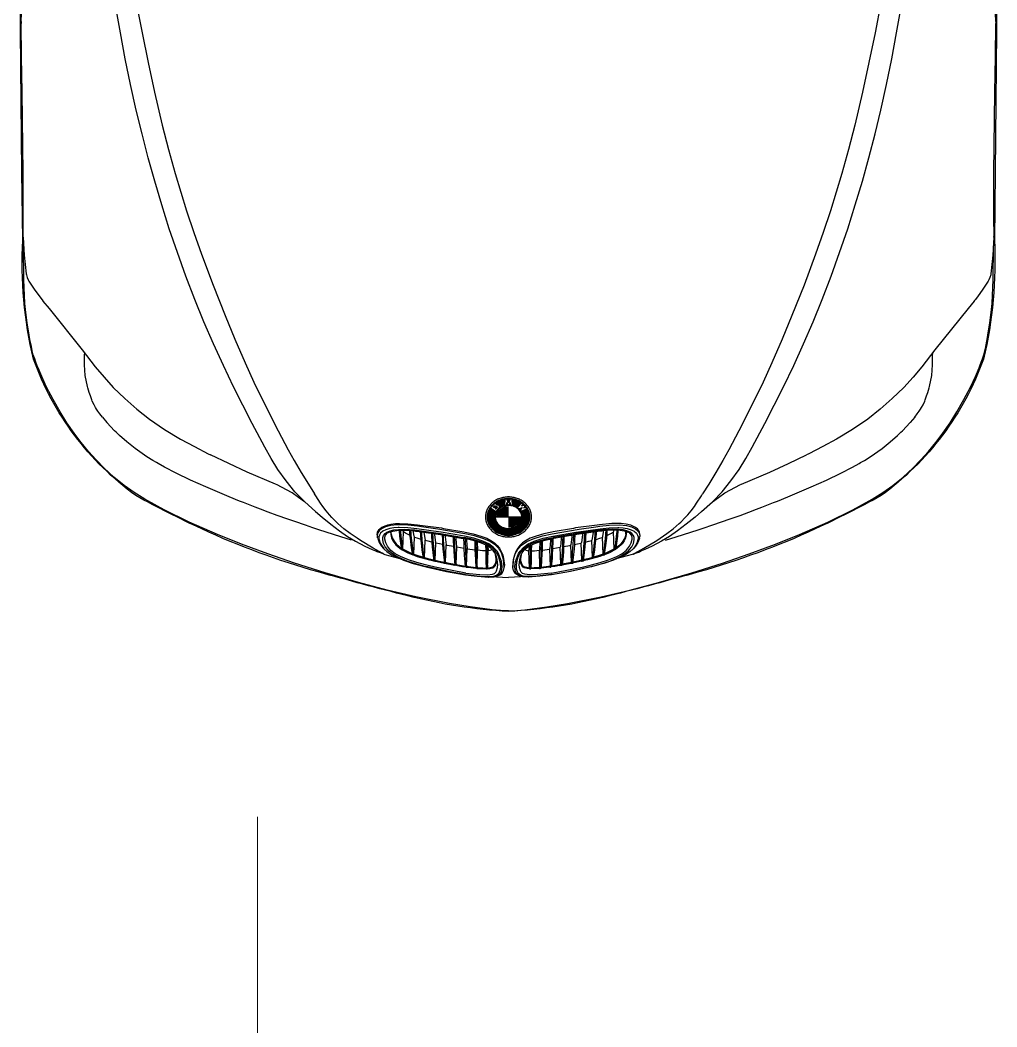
# Model space of a CAD drawing. Header units: inches. Extents: x 13 to 261, y -112 to -47.
# Drawn here: x 98.525 to 100.171, y -77.818 to -76.123 of the extents above; entities that cross this region are included whole.
import ezdxf

# ---------------------------------------------------------------- set-up
doc = ezdxf.new("R2010")
doc.units = ezdxf.units.IN
doc.header["$MEASUREMENT"] = 0
doc.layers.add('CONTORNO', color=7, linetype='Continuous')
doc.layers.add('SIMBOLOGIA', color=10, linetype='Continuous', lineweight=18)

msp = doc.modelspace()

# ---------------------------------------------------------------- linework, layer by layer
for p, q in [((98.574, -76.6083), (98.6296, -76.6779)), ((100.122, -76.6083), (100.0664, -76.6779)), ((98.6638, -76.7915), (98.6712, -76.8005)), ((100.0322, -76.7915), (100.0248, -76.8005)), ((98.9554, -76.9041), (98.9556, -76.9037)), ((99.7406, -76.9041), (99.7404, -76.9037)), ((99.0046, -76.9341), (98.9882, -76.9169)), ((99.328, -76.9335), (99.3415, -76.9335)), ((99.3301, -76.9323), (99.3416, -76.9323)), ((99.3326, -76.9312), (99.3416, -76.9312)), ((99.3357, -76.9301), (99.3417, -76.9301)), ((99.34, -76.929), (99.3559, -76.929)), ((99.3456, -76.9301), (99.3503, -76.9301)), ((99.3461, -76.9312), (99.3498, -76.9312)), ((99.3465, -76.9323), (99.3494, -76.9323)), ((99.347, -76.9335), (99.3489, -76.9335)), ((99.3542, -76.9301), (99.3603, -76.9301)), ((99.3543, -76.9312), (99.3633, -76.9312)), ((99.3543, -76.9323), (99.3658, -76.9323)), ((99.3544, -76.9335), (99.3679, -76.9335)), ((99.6914, -76.9341), (99.7078, -76.9169)), ((99.0228, -76.9499), (99.0046, -76.9341)), ((99.3136, -76.9503), (99.3281, -76.9503)), ((99.3141, -76.9492), (99.3254, -76.9492)), ((99.3145, -76.948), (99.3238, -76.948)), ((99.3151, -76.9469), (99.3222, -76.9469)), ((99.3157, -76.9458), (99.3206, -76.9458)), ((99.3163, -76.9447), (99.319, -76.9447)), ((99.317, -76.9436), (99.3183, -76.9436)), ((99.3178, -76.9424), (99.3193, -76.9424)), ((99.3187, -76.9413), (99.3204, -76.9413)), ((99.3197, -76.9402), (99.3214, -76.9402)), ((99.3207, -76.9391), (99.3224, -76.9391)), ((99.3219, -76.938), (99.3235, -76.938)), ((99.3227, -76.9424), (99.3249, -76.9424)), ((99.3232, -76.9368), (99.3414, -76.9368)), ((99.3232, -76.9436), (99.3239, -76.9436)), ((99.3237, -76.9413), (99.3259, -76.9413)), ((99.3246, -76.9357), (99.3414, -76.9357)), ((99.3259, -76.9447), (99.3281, -76.9447)), ((99.3262, -76.9346), (99.3415, -76.9346)), ((99.3264, -76.9458), (99.3271, -76.9458)), ((99.3269, -76.9436), (99.3291, -76.9436)), ((99.3273, -76.9492), (99.3288, -76.9492)), ((99.3278, -76.938), (99.3413, -76.938)), ((99.328, -76.9424), (99.3289, -76.9424)), ((99.3283, -76.948), (99.3297, -76.948)), ((99.3285, -76.9391), (99.3413, -76.9391)), ((99.3294, -76.9469), (99.3307, -76.9469)), ((99.3301, -76.9503), (99.348, -76.9503)), ((99.3304, -76.9458), (99.3318, -76.9458)), ((99.3309, -76.9492), (99.348, -76.9492)), ((99.3315, -76.9447), (99.3332, -76.9447)), ((99.3318, -76.948), (99.348, -76.948)), ((99.3321, -76.9402), (99.3438, -76.9402)), ((99.3325, -76.9436), (99.3348, -76.9436)), ((99.3328, -76.9413), (99.3394, -76.9413)), ((99.3329, -76.9424), (99.3368, -76.9424)), ((99.333, -76.9469), (99.348, -76.9469)), ((99.3343, -76.9458), (99.348, -76.9458)), ((99.336, -76.9447), (99.348, -76.9447)), ((99.338, -76.9436), (99.348, -76.9436)), ((99.3409, -76.9424), (99.348, -76.9424)), ((99.3437, -76.9391), (99.3522, -76.9391)), ((99.3449, -76.938), (99.3462, -76.938)), ((99.345, -76.9357), (99.3453, -76.9357)), ((99.345, -76.9368), (99.3458, -76.9368)), ((99.3474, -76.9346), (99.3485, -76.9346)), ((99.3479, -76.9357), (99.3481, -76.9357)), ((99.3497, -76.938), (99.351, -76.938)), ((99.3501, -76.9368), (99.3509, -76.9368)), ((99.3506, -76.9357), (99.3509, -76.9357)), ((99.3521, -76.9402), (99.3661, -76.9402)), ((99.3544, -76.9346), (99.3697, -76.9346)), ((99.3545, -76.9357), (99.3713, -76.9357)), ((99.3545, -76.9368), (99.3691, -76.9368)), ((99.3546, -76.938), (99.3681, -76.938)), ((99.3546, -76.9391), (99.3671, -76.9391)), ((99.3565, -76.9413), (99.3651, -76.9413)), ((99.3591, -76.9424), (99.3642, -76.9424)), ((99.3611, -76.9436), (99.3634, -76.9436)), ((99.3627, -76.9447), (99.3648, -76.9447)), ((99.3641, -76.9458), (99.3687, -76.9458)), ((99.3652, -76.9469), (99.3677, -76.9469)), ((99.3662, -76.948), (99.3679, -76.948)), ((99.3671, -76.9492), (99.3687, -76.9492)), ((99.3676, -76.9447), (99.3697, -76.9447)), ((99.3678, -76.9503), (99.3823, -76.9503)), ((99.3704, -76.9436), (99.3707, -76.9436)), ((99.3706, -76.9402), (99.3717, -76.9402)), ((99.3706, -76.9492), (99.3818, -76.9492)), ((99.3711, -76.9368), (99.3727, -76.9368)), ((99.3716, -76.9391), (99.3752, -76.9391)), ((99.3725, -76.938), (99.374, -76.938)), ((99.3735, -76.948), (99.3814, -76.948)), ((99.3744, -76.9436), (99.3763, -76.9436)), ((99.375, -76.9402), (99.3762, -76.9402)), ((99.3754, -76.9424), (99.3781, -76.9424)), ((99.376, -76.9413), (99.3772, -76.9413)), ((99.3763, -76.9469), (99.3808, -76.9469)), ((99.3776, -76.9436), (99.3789, -76.9436)), ((99.3783, -76.9447), (99.3796, -76.9447)), ((99.3791, -76.9458), (99.3803, -76.9458)), ((99.6732, -76.9499), (99.6914, -76.9341)), ((99.3121, -76.9581), (99.3256, -76.9581)), ((99.3121, -76.9593), (99.3256, -76.9593)), ((99.3121, -76.9604), (99.3256, -76.9604)), ((99.3122, -76.957), (99.3257, -76.957)), ((99.3122, -76.9615), (99.3257, -76.9615)), ((99.3123, -76.9559), (99.3259, -76.9559)), ((99.3123, -76.9626), (99.3259, -76.9626)), ((99.3125, -76.9548), (99.3262, -76.9548)), ((99.3125, -76.9638), (99.3262, -76.9638)), ((99.3127, -76.9537), (99.3265, -76.9537)), ((99.3127, -76.9649), (99.3265, -76.9649)), ((99.313, -76.9525), (99.3269, -76.9525)), ((99.313, -76.966), (99.327, -76.966)), ((99.3133, -76.9514), (99.3275, -76.9514)), ((99.3133, -76.9671), (99.3275, -76.9671)), ((99.3256, -76.9593), (99.3704, -76.9593)), ((99.3273, -76.9581), (99.348, -76.9581)), ((99.3275, -76.957), (99.348, -76.957)), ((99.3277, -76.9559), (99.348, -76.9559)), ((99.328, -76.9548), (99.348, -76.9548)), ((99.3283, -76.9537), (99.348, -76.9537)), ((99.3288, -76.9525), (99.348, -76.9525)), ((99.3294, -76.9514), (99.348, -76.9514)), ((99.348, -76.9593), (99.3686, -76.9593)), ((99.348, -76.9604), (99.3686, -76.9604)), ((99.348, -76.9615), (99.3685, -76.9615)), ((99.348, -76.9626), (99.3683, -76.9626)), ((99.348, -76.9638), (99.368, -76.9638)), ((99.348, -76.9649), (99.3676, -76.9649)), ((99.348, -76.966), (99.3671, -76.966)), ((99.348, -76.9671), (99.3665, -76.9671)), ((99.3684, -76.9514), (99.3826, -76.9514)), ((99.3684, -76.9671), (99.3826, -76.9671)), ((99.369, -76.9525), (99.3829, -76.9525)), ((99.369, -76.966), (99.3829, -76.966)), ((99.3694, -76.9537), (99.3832, -76.9537)), ((99.3694, -76.9649), (99.3832, -76.9649)), ((99.3697, -76.9548), (99.3834, -76.9548)), ((99.3697, -76.9638), (99.3834, -76.9638)), ((99.37, -76.9559), (99.3836, -76.9559)), ((99.37, -76.9626), (99.3836, -76.9626)), ((99.3702, -76.957), (99.3837, -76.957)), ((99.3702, -76.9615), (99.3837, -76.9615)), ((99.3703, -76.9581), (99.3838, -76.9581)), ((99.3703, -76.9593), (99.3838, -76.9593)), ((99.3703, -76.9604), (99.3838, -76.9604)), ((99.1502, -76.9875), (99.1502, -76.9837)), ((99.17, -77.0135), (99.171, -76.9843)), ((99.3137, -76.9682), (99.3281, -76.9682)), ((99.3141, -76.9694), (99.3288, -76.9694)), ((99.3145, -76.9705), (99.3297, -76.9705)), ((99.3151, -76.9716), (99.3307, -76.9716)), ((99.3157, -76.9727), (99.3318, -76.9727)), ((99.3163, -76.9739), (99.3332, -76.9739)), ((99.317, -76.975), (99.3348, -76.975)), ((99.3178, -76.9761), (99.3368, -76.9761)), ((99.3187, -76.9772), (99.3394, -76.9772)), ((99.3197, -76.9783), (99.3438, -76.9783)), ((99.3207, -76.9795), (99.3752, -76.9795)), ((99.3219, -76.9806), (99.374, -76.9806)), ((99.3232, -76.9817), (99.3727, -76.9817)), ((99.3246, -76.9828), (99.3713, -76.9828)), ((99.3262, -76.9839), (99.3697, -76.9839)), ((99.348, -76.9682), (99.3658, -76.9682)), ((99.348, -76.9694), (99.365, -76.9694)), ((99.348, -76.9705), (99.3641, -76.9705)), ((99.348, -76.9716), (99.3629, -76.9716)), ((99.348, -76.9727), (99.3616, -76.9727)), ((99.348, -76.9739), (99.36, -76.9739)), ((99.348, -76.975), (99.3579, -76.975)), ((99.348, -76.9761), (99.3551, -76.9761)), ((99.3522, -76.9783), (99.3762, -76.9783)), ((99.3565, -76.9772), (99.3772, -76.9772)), ((99.3591, -76.9761), (99.3781, -76.9761)), ((99.3611, -76.975), (99.3789, -76.975)), ((99.3627, -76.9739), (99.3796, -76.9739)), ((99.3641, -76.9727), (99.3802, -76.9727)), ((99.3652, -76.9716), (99.3808, -76.9716)), ((99.3662, -76.9705), (99.3814, -76.9705)), ((99.3671, -76.9694), (99.3818, -76.9694)), ((99.3678, -76.9682), (99.3823, -76.9682)), ((99.526, -77.0135), (99.525, -76.9843)), ((99.5462, -76.9839), (99.5462, -76.9837)), ((99.1886, -77.0221), (99.1896, -76.9933)), ((99.2066, -77.0277), (99.2076, -76.9991)), ((99.2076, -76.9991), (99.2074, -76.9983)), ((99.219, -77.0017), (99.2128, -77.0003)), ((99.328, -76.9851), (99.3679, -76.9851)), ((99.3301, -76.9862), (99.3658, -76.9862)), ((99.3326, -76.9873), (99.3633, -76.9873)), ((99.3356, -76.9884), (99.3603, -76.9884)), ((99.34, -76.9896), (99.3559, -76.9896)), ((99.477, -77.0017), (99.4832, -77.0003)), ((99.4884, -76.9991), (99.4886, -76.9983)), ((99.4894, -77.0277), (99.4884, -76.9991)), ((99.5074, -77.0221), (99.5064, -76.9933)), ((99.5458, -76.9879), (99.5464, -76.9889)), ((99.2244, -77.0321), (99.2254, -77.0033)), ((99.2254, -77.0033), (99.2252, -77.0025)), ((99.242, -77.0357), (99.243, -77.0069)), ((99.243, -77.0069), (99.2428, -77.0063)), ((99.2598, -77.0391), (99.2608, -77.0103)), ((99.2608, -77.0103), (99.2606, -77.0095)), ((99.2734, -77.0125), (99.2608, -77.0103)), ((99.2774, -77.0421), (99.2784, -77.0133)), ((99.2784, -77.0133), (99.2782, -77.0125)), ((99.2916, -77.0151), (99.2784, -77.0133)), ((99.295, -77.0445), (99.296, -77.0155)), ((99.2964, -77.0155), (99.296, -77.0155)), ((99.3126, -77.0453), (99.3136, -77.0163)), ((99.3134, -77.0085), (99.3136, -77.0155)), ((99.3136, -77.0163), (99.3136, -77.0155)), ((99.3342, -77.0165), (99.3342, -77.0163)), ((99.3618, -77.0165), (99.3618, -77.0163)), ((99.3826, -77.0085), (99.3824, -77.0155)), ((99.3824, -77.0163), (99.3824, -77.0155)), ((99.3834, -77.0453), (99.3824, -77.0163)), ((99.3996, -77.0155), (99.4, -77.0155)), ((99.401, -77.0445), (99.4, -77.0155)), ((99.4044, -77.0151), (99.4176, -77.0133)), ((99.4176, -77.0133), (99.4178, -77.0125)), ((99.4186, -77.0421), (99.4176, -77.0133)), ((99.4226, -77.0125), (99.4352, -77.0103)), ((99.4352, -77.0103), (99.4354, -77.0095)), ((99.4362, -77.0391), (99.4352, -77.0103)), ((99.453, -77.0069), (99.4532, -77.0063)), ((99.454, -77.0357), (99.453, -77.0069)), ((99.4706, -77.0033), (99.4708, -77.0025)), ((99.4716, -77.0321), (99.4706, -77.0033)), ((99.1886, -77.0237), (99.1866, -77.0231)), ((99.3266, -77.0239), (99.3264, -77.0231)), ((99.3406, -77.0439), (99.3396, -77.0311)), ((99.3398, -77.0295), (99.341, -77.0407)), ((99.3562, -77.0295), (99.355, -77.0407)), ((99.3554, -77.0439), (99.3564, -77.0311)), ((99.3694, -77.0239), (99.3696, -77.0231)), ((99.5074, -77.0237), (99.5094, -77.0231)), ((99.2578, -77.0403), (99.2576, -77.0403)), ((99.2598, -77.0407), (99.2576, -77.0403)), ((99.2598, -77.0391), (99.2752, -77.0419)), ((99.2622, -77.0411), (99.2598, -77.0407)), ((99.2622, -77.0411), (99.2702, -77.0425)), ((99.295, -77.0459), (99.293, -77.0457)), ((99.3106, -77.0467), (99.3108, -77.0467)), ((99.3126, -77.0453), (99.3126, -77.0467)), ((99.3834, -77.0453), (99.3834, -77.0467)), ((99.3854, -77.0467), (99.3852, -77.0467)), ((99.401, -77.0459), (99.403, -77.0457)), ((99.4362, -77.0391), (99.4208, -77.0419)), ((99.4338, -77.0411), (99.4258, -77.0425)), ((99.4338, -77.0411), (99.4362, -77.0407)), ((99.4362, -77.0407), (99.4384, -77.0403)), ((99.4382, -77.0403), (99.4384, -77.0403))]:
    msp.add_line(p, q)
for points in [[(98.5272, -76.1249), (98.5284, -76.0967), (98.5312, -76.0685), (98.5378, -76.0441)], [(100.1688, -76.1249), (100.1676, -76.0967), (100.1648, -76.0685), (100.1582, -76.0441)], [(98.9882, -76.9169), (98.9734, -76.8987), (98.9596, -76.8793), (98.9482, -76.8609), (98.9374, -76.8419), (98.9162, -76.8021), (98.8848, -76.7401), (98.8676, -76.7041), (98.851, -76.6675), (98.835, -76.6305), (98.8198, -76.5931), (98.8046, -76.5537), (98.7902, -76.5139), (98.7766, -76.4739), (98.7638, -76.4335), (98.752, -76.3939), (98.741, -76.3543), (98.7306, -76.3143), (98.721, -76.2741), (98.7114, -76.2309), (98.7024, -76.1877), (98.6942, -76.1443), (98.6864, -76.1009)], [(98.721, -76.0937), (98.7306, -76.1439), (98.7408, -76.1941), (98.7516, -76.2441), (98.7646, -76.2997), (98.7752, -76.3405), (98.7866, -76.3811), (98.8058, -76.4437), (98.818, -76.4803), (98.8308, -76.5167), (98.8502, -76.5687), (98.8706, -76.6199), (98.8872, -76.6599), (98.9044, -76.6995), (98.9192, -76.7323), (98.9346, -76.7645), (98.96, -76.8145), (98.9768, -76.8461), (98.9868, -76.8645)], [(99.7078, -76.9169), (99.7226, -76.8987), (99.7364, -76.8793), (99.7478, -76.8609), (99.7586, -76.8419), (99.7798, -76.8021), (99.8112, -76.7401), (99.8284, -76.7041), (99.845, -76.6675), (99.861, -76.6305), (99.8762, -76.5931), (99.8914, -76.5537), (99.9058, -76.5139), (99.9194, -76.4739), (99.9322, -76.4335), (99.944, -76.3939), (99.955, -76.3543), (99.9654, -76.3143), (99.975, -76.2741), (99.9846, -76.2309), (99.9936, -76.1877), (100.0018, -76.1443), (100.0096, -76.1009)], [(99.975, -76.0937), (99.9654, -76.1439), (99.9552, -76.1941), (99.9444, -76.2441), (99.9314, -76.2997), (99.9208, -76.3405), (99.9094, -76.3811), (99.8902, -76.4437), (99.878, -76.4803), (99.8652, -76.5167), (99.8458, -76.5687), (99.8254, -76.6199), (99.8088, -76.6599), (99.7916, -76.6995), (99.7768, -76.7323), (99.7614, -76.7645), (99.736, -76.8145), (99.7192, -76.8461), (99.7092, -76.8645)], [(98.5272, -76.1249), (98.5272, -76.1257), (98.5272, -76.1271), (98.5272, -76.1285)], [(98.5302, -76.4843), (98.5304, -76.4571), (98.5306, -76.4251), (98.5304, -76.3805), (98.53, -76.3351), (98.5292, -76.2895), (98.5286, -76.2439), (98.5278, -76.1845), (98.5272, -76.1285)], [(100.1658, -76.4843), (100.1656, -76.4571), (100.1654, -76.4251), (100.1656, -76.3805), (100.166, -76.3351), (100.1668, -76.2895), (100.1674, -76.2439), (100.1682, -76.1845), (100.1688, -76.1285)], [(100.1688, -76.1249), (100.1688, -76.1257), (100.1688, -76.1271), (100.1688, -76.1285)], [(98.5304, -76.4879), (98.5302, -76.4855), (98.5302, -76.4843)], [(98.5304, -76.4879), (98.532, -76.5185), (98.5355, -76.5498)], [(100.1656, -76.4879), (100.164, -76.5185), (100.1605, -76.5498)], [(100.1656, -76.4879), (100.1658, -76.4855), (100.1658, -76.4843)], [(98.5334, -76.5997), (98.5334, -76.5995), (98.5314, -76.5601), (98.5312, -76.5025), (98.5312, -76.5025)], [(100.1626, -76.5997), (100.1626, -76.5995), (100.1646, -76.5601), (100.1648, -76.5025), (100.1648, -76.5025)], [(98.5355, -76.5498), (98.5358, -76.5513), (98.537, -76.5559), (98.5388, -76.5601)], [(98.5388, -76.5601), (98.5402, -76.5625), (98.5488, -76.5759), (98.5582, -76.5889), (98.5622, -76.5939)], [(100.1572, -76.5601), (100.1558, -76.5625), (100.1472, -76.5759), (100.1378, -76.5889), (100.1338, -76.5939)], [(100.1605, -76.5498), (100.1602, -76.5513), (100.159, -76.5559), (100.1572, -76.5601)], [(98.5622, -76.5939), (98.5634, -76.5955), (98.5638, -76.5959), (98.574, -76.6083)], [(100.1338, -76.5939), (100.1326, -76.5955), (100.1322, -76.5959), (100.122, -76.6083)], [(98.5392, -76.6459), (98.5372, -76.6325), (98.5354, -76.6197), (98.5338, -76.6047), (98.5334, -76.5997)], [(100.1568, -76.6459), (100.1588, -76.6325), (100.1606, -76.6197), (100.1622, -76.6047), (100.1626, -76.5997)], [(98.5554, -76.7083), (98.554, -76.7047), (98.5518, -76.6987), (98.5498, -76.6933), (98.5474, -76.6861), (98.5458, -76.6795), (98.5448, -76.6755), (98.5442, -76.6725), (98.5418, -76.6607), (98.5392, -76.6459)], [(100.1406, -76.7083), (100.142, -76.7047), (100.1442, -76.6987), (100.1462, -76.6933), (100.1486, -76.6861), (100.1502, -76.6795), (100.1512, -76.6755), (100.1518, -76.6725), (100.1542, -76.6607), (100.1568, -76.6459)], [(98.6296, -76.6779), (98.6298, -76.6781), (98.6518, -76.7063), (98.6666, -76.7241), (98.6822, -76.7411), (98.7016, -76.7599), (98.7218, -76.7779), (98.743, -76.7945), (98.7686, -76.8123), (98.7956, -76.8283), (98.8188, -76.8409), (98.8422, -76.8529), (98.8458, -76.8547)], [(100.0664, -76.6779), (100.0662, -76.6781), (100.0442, -76.7063), (100.0294, -76.7241), (100.0138, -76.7411), (99.9944, -76.7599), (99.9742, -76.7779), (99.953, -76.7945), (99.9274, -76.8123), (99.9004, -76.8283), (99.8772, -76.8409), (99.8538, -76.8529), (99.8502, -76.8547)], [(98.6394, -76.7419), (98.6388, -76.7397), (98.635, -76.7209), (98.6336, -76.7033), (98.634, -76.6851)], [(98.6342, -76.6837), (98.634, -76.6843), (98.634, -76.6851)], [(100.0566, -76.7419), (100.0572, -76.7397), (100.061, -76.7209), (100.0624, -76.7033), (100.062, -76.6851)], [(100.0618, -76.6837), (100.062, -76.6843), (100.062, -76.6851)], [(99.348, -77.1173), (99.3342, -77.1169), (99.3204, -77.1157), (99.2836, -77.1109), (99.2486, -77.1051), (99.192, -77.0939), (99.1436, -77.0825), (99.0954, -77.0699), (99.0394, -77.0535), (98.9874, -77.0369), (98.9426, -77.0215), (98.8982, -77.0049), (98.8578, -76.9889), (98.81, -76.9679), (98.7682, -76.9475), (98.7356, -76.9295), (98.7176, -76.9183), (98.7004, -76.9061), (98.6832, -76.8921), (98.6668, -76.8771), (98.6532, -76.8633), (98.6404, -76.8489), (98.628, -76.8339), (98.6162, -76.8181), (98.6042, -76.8007), (98.5928, -76.7825), (98.5808, -76.7617), (98.5698, -76.7405), (98.5616, -76.7229), (98.5554, -76.7083)], [(99.348, -77.1173), (99.3618, -77.1169), (99.3756, -77.1157), (99.4124, -77.1109), (99.4474, -77.1051), (99.504, -77.0939), (99.5524, -77.0825), (99.6006, -77.0699), (99.6566, -77.0535), (99.7086, -77.0369), (99.7534, -77.0215), (99.7978, -77.0049), (99.8382, -76.9889), (99.886, -76.9679), (99.9278, -76.9475), (99.9604, -76.9295), (99.9784, -76.9183), (99.9956, -76.9061), (100.0128, -76.8921), (100.0292, -76.8771), (100.0428, -76.8633), (100.0556, -76.8489), (100.068, -76.8339), (100.0798, -76.8181), (100.0918, -76.8007), (100.1032, -76.7825), (100.1152, -76.7617), (100.1262, -76.7405), (100.1344, -76.7229), (100.1406, -76.7083)], [(98.6638, -76.7915), (98.6598, -76.7859), (98.6562, -76.7809), (98.654, -76.7779), (98.6522, -76.7749), (98.6498, -76.7707), (98.6468, -76.7643), (98.6462, -76.7621), (98.6438, -76.7555), (98.6418, -76.7497), (98.6406, -76.7457), (98.6394, -76.7419)], [(100.0322, -76.7915), (100.0362, -76.7859), (100.0398, -76.7809), (100.042, -76.7779), (100.0438, -76.7749), (100.0462, -76.7707), (100.0492, -76.7643), (100.0498, -76.7621), (100.0522, -76.7555), (100.0542, -76.7497), (100.0554, -76.7457), (100.0566, -76.7419)], [(99.0836, -76.9985), (99.0656, -76.9929), (99.0286, -76.9809), (99.0184, -76.9775), (99.0058, -76.9733), (98.9878, -76.9671), (98.9762, -76.9631), (98.958, -76.9567), (98.9432, -76.9511), (98.9302, -76.9463), (98.9214, -76.9429), (98.9014, -76.9351), (98.8948, -76.9325), (98.8774, -76.9255), (98.8616, -76.9189), (98.838, -76.9085), (98.8122, -76.8971), (98.7884, -76.8857), (98.7684, -76.8753), (98.7576, -76.8693), (98.755, -76.8677), (98.7486, -76.8641), (98.7386, -76.8581), (98.7188, -76.8441), (98.705, -76.8329), (98.6926, -76.8223), (98.687, -76.8167), (98.6844, -76.8141), (98.6712, -76.8005)], [(99.6124, -76.9985), (99.6304, -76.9929), (99.6674, -76.9809), (99.6776, -76.9775), (99.6902, -76.9733), (99.7082, -76.9671), (99.7198, -76.9631), (99.738, -76.9567), (99.7528, -76.9511), (99.7658, -76.9463), (99.7746, -76.9429), (99.7946, -76.9351), (99.8012, -76.9325), (99.8186, -76.9255), (99.8344, -76.9189), (99.858, -76.9085), (99.8838, -76.8971), (99.9076, -76.8857), (99.9276, -76.8753), (99.9384, -76.8693), (99.941, -76.8677), (99.9474, -76.8641), (99.9574, -76.8581), (99.9772, -76.8441), (99.991, -76.8329), (100.0034, -76.8223), (100.009, -76.8167), (100.0116, -76.8141), (100.0248, -76.8005)], [(99.0042, -76.9339), (98.9942, -76.9263), (98.9834, -76.9189), (98.9658, -76.9089), (98.9582, -76.9053), (98.9554, -76.9041), (98.9078, -76.8837), (98.8766, -76.8695), (98.8458, -76.8547)], [(98.9868, -76.8645), (98.9986, -76.8845), (99.0108, -76.9039), (99.0212, -76.9203)], [(99.7092, -76.8645), (99.6974, -76.8845), (99.6852, -76.9039), (99.6748, -76.9203)], [(99.6918, -76.9339), (99.7018, -76.9263), (99.7126, -76.9189), (99.7302, -76.9089), (99.7378, -76.9053), (99.7406, -76.9041), (99.7882, -76.8837), (99.8194, -76.8695), (99.8502, -76.8547)], [(99.0212, -76.9201), (99.0212, -76.9201), (99.0212, -76.9203)], [(99.1382, -77.0219), (99.1382, -77.0219), (99.1352, -77.0203), (99.1198, -77.0119), (99.0984, -76.9991), (99.0928, -76.9953), (99.0812, -76.9873), (99.0708, -76.9791), (99.0606, -76.9705), (99.058, -76.9681), (99.0504, -76.9603), (99.0462, -76.9557), (99.0406, -76.9489), (99.035, -76.9415), (99.0314, -76.9363), (99.0232, -76.9235), (99.0212, -76.9203)], [(99.0212, -76.9203), (99.0212, -76.9203), (99.0212, -76.9203), (99.0212, -76.9203), (99.0212, -76.9203)], [(99.5578, -77.0219), (99.5578, -77.0219), (99.5608, -77.0203), (99.5762, -77.0119), (99.5976, -76.9991), (99.6032, -76.9953), (99.6148, -76.9873), (99.6252, -76.9791), (99.6354, -76.9705), (99.638, -76.9681), (99.6456, -76.9603), (99.6498, -76.9557), (99.6554, -76.9489), (99.661, -76.9415), (99.6646, -76.9363), (99.6728, -76.9235), (99.6748, -76.9203)], [(99.6748, -76.9201), (99.6748, -76.9201), (99.6748, -76.9203)], [(99.6748, -76.9203), (99.6748, -76.9203), (99.6748, -76.9203), (99.6748, -76.9203), (99.6748, -76.9203)], [(99.0228, -76.9499), (99.0338, -76.9595), (99.0486, -76.9717), (99.0632, -76.9827), (99.0768, -76.9921), (99.0902, -77.0003), (99.1062, -77.0083)], [(99.3234, -76.9381), (99.3179, -76.944), (99.3266, -76.95), (99.3323, -76.9438)], [(99.3257, -76.9416), (99.3236, -76.9438), (99.3223, -76.9429), (99.3243, -76.9407), (99.3243, -76.9407)], [(99.3278, -76.9426), (99.3255, -76.9451), (99.3268, -76.9461), (99.3291, -76.9436)], [(99.6732, -76.9499), (99.6622, -76.9595), (99.6474, -76.9717), (99.6328, -76.9827), (99.6192, -76.9921), (99.6058, -77.0003), (99.5898, -77.0083)], [(99.1266, -76.9893), (99.1275, -76.9851), (99.1283, -76.983), (99.1303, -76.9802), (99.1316, -76.9788), (99.1347, -76.9767), (99.1419, -76.9735), (99.1446, -76.9727), (99.1499, -76.9714), (99.1574, -76.9704), (99.1641, -76.9702), (99.1785, -76.9708), (99.1948, -76.9723)], [(99.2012, -76.9757), (99.1944, -76.9749), (99.1782, -76.9731), (99.1612, -76.9725), (99.1494, -76.9735), (99.141, -76.9759), (99.1342, -76.9793), (99.13, -76.9829), (99.128, -76.9863), (99.127, -76.9897), (99.1272, -76.9931)], [(99.2736, -76.9917), (99.2346, -76.9851), (99.2338, -76.9849), (99.1938, -76.9793), (99.1786, -76.9777), (99.1636, -76.9771), (99.1622, -76.9771), (99.1548, -76.9777), (99.148, -76.9789), (99.1416, -76.9809), (99.1364, -76.9835), (99.1326, -76.9865), (99.1306, -76.9897), (99.1298, -76.9929), (99.1298, -76.9961), (99.1318, -77.0035), (99.136, -77.0103)], [(99.2756, -77.0561), (99.2496, -77.0515), (99.2236, -77.0463), (99.212, -77.0435), (99.2076, -77.0425), (99.192, -77.0385), (99.1774, -77.0337), (99.1632, -77.0277), (99.1542, -77.0227), (99.1466, -77.0169), (99.144, -77.0143), (99.1404, -77.0097), (99.1376, -77.0039), (99.1362, -76.9977), (99.1362, -76.9941), (99.1372, -76.9905), (99.1402, -76.9869), (99.1432, -76.9849), (99.1486, -76.9827), (99.155, -76.9811), (99.1626, -76.9803), (99.1726, -76.9799), (99.1894, -76.9811), (99.1912, -76.9813), (99.1938, -76.9815), (99.2016, -76.9825), (99.2334, -76.9871), (99.2722, -76.9937), (99.273, -76.9939)], [(99.144, -76.9862), (99.1456, -76.9853), (99.15, -76.9837), (99.1564, -76.9825), (99.1638, -76.9817), (99.1734, -76.9817), (99.1896, -76.9829), (99.1914, -76.9831), (99.1938, -76.9835), (99.2016, -76.9845), (99.2332, -76.9889), (99.2718, -76.9955), (99.2726, -76.9957)], [(99.1494, -76.9839), (99.1496, -76.9891), (99.1508, -76.9947), (99.1532, -76.9997), (99.1568, -77.0047), (99.1582, -77.0061), (99.1648, -77.0119), (99.1678, -77.0139)], [(99.1636, -76.9817), (99.1638, -76.9835), (99.1644, -76.9911), (99.1646, -76.9919), (99.1666, -77.0071), (99.1678, -77.0139)], [(99.1656, -76.9817), (99.1658, -76.9839), (99.1664, -76.9917), (99.1666, -76.9923), (99.1686, -77.0075), (99.17, -77.0153)], [(99.171, -76.9843), (99.1706, -76.9831), (99.1704, -76.9817)], [(99.1822, -76.9903), (99.1746, -76.9865), (99.171, -76.9843)], [(99.1866, -77.0231), (99.185, -77.0147), (99.1846, -77.0111), (99.1826, -76.9949), (99.182, -76.9889), (99.182, -76.9871), (99.1816, -76.9823)], [(99.1886, -77.0237), (99.187, -77.0151), (99.1866, -77.0117), (99.1846, -76.9953), (99.184, -76.9893), (99.184, -76.9873), (99.1836, -76.9823)], [(99.1892, -76.9919), (99.1882, -76.9855), (99.1878, -76.9827)], [(99.1948, -76.9723), (99.1988, -76.9729), (99.235, -76.9779), (99.2386, -76.9785), (99.2728, -76.9843), (99.275, -76.9847)], [(99.2046, -77.0287), (99.2024, -77.0151), (99.2024, -77.0139), (99.2008, -76.9985), (99.2002, -76.9903), (99.2, -76.9889), (99.1998, -76.9843)], [(99.2744, -76.9875), (99.229, -76.9797), (99.2012, -76.9757)], [(99.4204, -77.0561), (99.4464, -77.0515), (99.4724, -77.0463), (99.484, -77.0435), (99.4884, -77.0425), (99.504, -77.0385), (99.5186, -77.0337), (99.5328, -77.0277), (99.5418, -77.0227), (99.5494, -77.0169), (99.552, -77.0143), (99.5556, -77.0097), (99.5584, -77.0039), (99.5598, -76.9977), (99.5598, -76.9941), (99.5588, -76.9905), (99.5558, -76.9869), (99.5528, -76.9849), (99.5474, -76.9827), (99.541, -76.9811), (99.5334, -76.9803), (99.5234, -76.9799), (99.5066, -76.9811), (99.5048, -76.9813), (99.5022, -76.9815), (99.4944, -76.9825), (99.4626, -76.9871), (99.4238, -76.9937), (99.423, -76.9939)], [(99.5012, -76.9723), (99.4972, -76.9729), (99.461, -76.9779), (99.4574, -76.9785), (99.4232, -76.9843), (99.421, -76.9847)], [(99.4216, -76.9875), (99.467, -76.9797), (99.4948, -76.9757)], [(99.4224, -76.9917), (99.4614, -76.9851), (99.4622, -76.9849), (99.5022, -76.9793), (99.5174, -76.9777), (99.5324, -76.9771), (99.5338, -76.9771), (99.5412, -76.9777), (99.548, -76.9789), (99.5544, -76.9809), (99.5596, -76.9835), (99.5634, -76.9865), (99.5654, -76.9897), (99.5662, -76.9929), (99.5662, -76.9961), (99.5642, -77.0035), (99.56, -77.0103)], [(99.5518, -76.9863), (99.5518, -76.9861), (99.5504, -76.9853), (99.546, -76.9837), (99.5396, -76.9825), (99.5322, -76.9817), (99.5226, -76.9817), (99.5064, -76.9829), (99.5046, -76.9831), (99.5022, -76.9835), (99.4944, -76.9845), (99.4628, -76.9889), (99.4242, -76.9955), (99.4234, -76.9957)], [(99.4914, -77.0287), (99.4936, -77.0151), (99.4936, -77.0139), (99.4952, -76.9985), (99.4958, -76.9903), (99.496, -76.9889), (99.4962, -76.9843)], [(99.4948, -76.9757), (99.5016, -76.9749), (99.5178, -76.9731), (99.5348, -76.9725), (99.5466, -76.9735), (99.555, -76.9759), (99.5618, -76.9793), (99.566, -76.9829), (99.568, -76.9863), (99.569, -76.9897), (99.5688, -76.9931)], [(99.5694, -76.9893), (99.5688, -76.9843), (99.5654, -76.9795), (99.562, -76.9769), (99.554, -76.9733), (99.5462, -76.9713), (99.5376, -76.9703), (99.5346, -76.9701), (99.5218, -76.9703), (99.5012, -76.9723)], [(99.5068, -76.9919), (99.5078, -76.9855), (99.5082, -76.9827)], [(99.5074, -77.0237), (99.509, -77.0151), (99.5094, -77.0117), (99.5114, -76.9953), (99.512, -76.9893), (99.512, -76.9873), (99.5124, -76.9823)], [(99.5094, -77.0231), (99.511, -77.0147), (99.5114, -77.0111), (99.5134, -76.9949), (99.514, -76.9889), (99.514, -76.9871), (99.5144, -76.9823)], [(99.5138, -76.9903), (99.5214, -76.9865), (99.525, -76.9843)], [(99.525, -76.9843), (99.5254, -76.9831), (99.5256, -76.9817)], [(99.5304, -76.9817), (99.5302, -76.9839), (99.5296, -76.9917), (99.5294, -76.9923), (99.5274, -77.0075), (99.526, -77.0153)], [(99.5324, -76.9817), (99.5322, -76.9835), (99.5316, -76.9911), (99.5314, -76.9919), (99.5294, -77.0071), (99.5282, -77.0139)], [(99.5466, -76.9839), (99.5464, -76.9891), (99.5452, -76.9947), (99.5428, -76.9997), (99.5392, -77.0047), (99.5378, -77.0061), (99.5312, -77.0119), (99.5282, -77.0139)], [(99.5458, -76.9875), (99.5458, -76.9837), (99.546, -76.9865), (99.5458, -76.9875)], [(99.1266, -76.9893), (99.1268, -76.9915), (99.1272, -76.9931)], [(99.1276, -76.9957), (99.1274, -76.9943), (99.1272, -76.9931)], [(99.1276, -76.9957), (99.1302, -77.0025), (99.134, -77.0085), (99.1368, -77.0119), (99.143, -77.0175), (99.151, -77.0229)], [(99.276, -77.0537), (99.25, -77.0491), (99.2242, -77.0439), (99.2126, -77.0411), (99.2084, -77.0401), (99.1934, -77.0361), (99.1794, -77.0317), (99.1658, -77.0261), (99.1572, -77.0213), (99.15, -77.0157), (99.1476, -77.0131), (99.144, -77.0085), (99.1412, -77.0029), (99.1396, -76.9969), (99.1396, -76.9933), (99.1408, -76.9899), (99.144, -76.9862)], [(99.1502, -76.9875), (99.1518, -76.9943), (99.1552, -77.0003), (99.1588, -77.0047), (99.1638, -77.0091), (99.1674, -77.0119)], [(99.1896, -76.9933), (99.1894, -76.9927), (99.1892, -76.9919)], [(99.2006, -76.9971), (99.194, -76.9949), (99.1902, -76.9937), (99.1896, -76.9933)], [(99.2066, -77.0293), (99.2044, -77.0155), (99.2036, -77.0069), (99.2028, -76.9989), (99.2024, -76.9955), (99.2022, -76.9907), (99.2018, -76.9863), (99.2018, -76.9845)], [(99.2054, -76.9849), (99.2056, -76.9857), (99.2074, -76.9983)], [(99.2128, -77.0003), (99.212, -77.0001), (99.2076, -76.9991)], [(99.218, -76.9867), (99.2184, -76.9937), (99.2186, -76.9985), (99.219, -77.0019), (99.2196, -77.0101), (99.2204, -77.0189), (99.2224, -77.0331)], [(99.22, -76.9869), (99.2204, -76.9939), (99.2206, -76.9989), (99.221, -77.0021), (99.2216, -77.0105), (99.2224, -77.0193), (99.2244, -77.0335)], [(99.2232, -76.9875), (99.2234, -76.9895), (99.2252, -77.0025)], [(99.2362, -76.9895), (99.2364, -76.9913), (99.2366, -76.9967), (99.237, -77.0051), (99.2376, -77.0135), (99.2384, -77.0223), (99.24, -77.0369)], [(99.242, -77.0373), (99.2404, -77.0227), (99.24, -77.0199), (99.239, -77.0053), (99.239, -77.0051), (99.2386, -76.9971), (99.2382, -76.9897)], [(99.2412, -76.9903), (99.2414, -76.9929), (99.2428, -77.0063)], [(99.2546, -76.9925), (99.2548, -76.9995), (99.2552, -77.0081), (99.2556, -77.0167), (99.2562, -77.0255), (99.2576, -77.0403)], [(99.2566, -76.9927), (99.2568, -76.9999), (99.2572, -77.0083), (99.2576, -77.0169), (99.2582, -77.0259), (99.2598, -77.0407)], [(99.2592, -76.9933), (99.2594, -76.9961), (99.2606, -77.0095)], [(99.3266, -77.0231), (99.3262, -77.0221), (99.325, -77.0197), (99.3224, -77.0159), (99.3182, -77.0119), (99.3124, -77.0079), (99.3054, -77.0045), (99.2948, -77.0009), (99.2838, -76.9981), (99.2726, -76.9957)], [(99.2754, -77.0433), (99.2742, -77.0285), (99.274, -77.0255), (99.2734, -77.0109), (99.273, -77.0023), (99.2728, -76.9973), (99.2728, -76.9959)], [(99.2756, -77.0561), (99.2998, -77.0591), (99.3142, -77.0597), (99.3234, -77.0589), (99.328, -77.0573), (99.3308, -77.0553), (99.3324, -77.0533), (99.3344, -77.0475), (99.3344, -77.0471), (99.3348, -77.0429), (99.3338, -77.0345), (99.3336, -77.0339), (99.3316, -77.0271), (99.3294, -77.0219), (99.3256, -77.0161), (99.3208, -77.0113), (99.3146, -77.0069), (99.307, -77.0031), (99.296, -76.9993), (99.2846, -76.9963), (99.273, -76.9939)], [(99.2952, -77.0591), (99.2952, -77.0591), (99.3018, -77.0597), (99.3136, -77.0605), (99.3234, -77.0599), (99.33, -77.0581), (99.3338, -77.0553), (99.336, -77.0517), (99.337, -77.0475), (99.3372, -77.0431), (99.3368, -77.0383), (99.336, -77.0343), (99.333, -77.0251), (99.3312, -77.0209), (99.3286, -77.0167), (99.3228, -77.0105), (99.3148, -77.0047), (99.305, -77.0001), (99.2896, -76.9953), (99.2736, -76.9917)], [(99.3396, -77.0311), (99.3368, -77.0215), (99.3342, -77.0165), (99.332, -77.0131), (99.326, -77.0067), (99.3172, -77.0007), (99.3066, -76.9959), (99.2908, -76.9911), (99.2744, -76.9875)], [(99.2748, -76.9963), (99.275, -77.0025), (99.2754, -77.0111), (99.2758, -77.0197), (99.2762, -77.0287), (99.2774, -77.0437)], [(99.275, -76.9847), (99.2884, -76.9877), (99.3016, -76.9915), (99.3114, -76.9953), (99.3184, -76.9989), (99.3242, -77.0031), (99.329, -77.0073), (99.3326, -77.0119), (99.3358, -77.0175), (99.3382, -77.0239), (99.3398, -77.0295)], [(99.2772, -76.9967), (99.2772, -76.9989), (99.2782, -77.0125)], [(99.2912, -76.9999), (99.2912, -77.0047), (99.2914, -77.0133), (99.2918, -77.0229), (99.2922, -77.0309), (99.293, -77.0457)], [(99.2932, -77.0005), (99.2932, -77.0049), (99.2934, -77.0135), (99.2938, -77.0231), (99.2942, -77.0311), (99.295, -77.0459)], [(99.2952, -77.0011), (99.2952, -77.0013), (99.296, -77.0149)], [(99.421, -76.9847), (99.4076, -76.9877), (99.3944, -76.9915), (99.3846, -76.9953), (99.3776, -76.9989), (99.3718, -77.0031), (99.367, -77.0073), (99.3634, -77.0119), (99.3602, -77.0175), (99.3578, -77.0239), (99.3562, -77.0295)], [(99.3564, -77.0311), (99.3592, -77.0215), (99.3618, -77.0165), (99.364, -77.0131), (99.37, -77.0067), (99.3788, -77.0007), (99.3894, -76.9959), (99.4052, -76.9911), (99.4216, -76.9875)], [(99.4008, -77.0591), (99.4008, -77.0591), (99.3942, -77.0597), (99.3824, -77.0605), (99.3726, -77.0599), (99.366, -77.0581), (99.3622, -77.0553), (99.36, -77.0517), (99.359, -77.0475), (99.3588, -77.0431), (99.3592, -77.0383), (99.36, -77.0343), (99.363, -77.0251), (99.3648, -77.0209), (99.3674, -77.0167), (99.3732, -77.0105), (99.3812, -77.0047), (99.391, -77.0001), (99.4064, -76.9953), (99.4224, -76.9917)], [(99.4204, -77.0561), (99.3962, -77.0591), (99.3818, -77.0597), (99.3726, -77.0589), (99.368, -77.0573), (99.3652, -77.0553), (99.3636, -77.0533), (99.3616, -77.0475), (99.3616, -77.0471), (99.3612, -77.0429), (99.3622, -77.0345), (99.3624, -77.0339), (99.3644, -77.0271), (99.3666, -77.0219), (99.3704, -77.0161), (99.3752, -77.0113), (99.3814, -77.0069), (99.389, -77.0031), (99.4, -76.9993), (99.4114, -76.9963), (99.423, -76.9939)], [(99.3694, -77.0231), (99.3698, -77.0221), (99.371, -77.0197), (99.3736, -77.0159), (99.3778, -77.0119), (99.3836, -77.0079), (99.3906, -77.0045), (99.4012, -77.0009), (99.4122, -76.9981), (99.4234, -76.9957)], [(99.4008, -77.0011), (99.4008, -77.0013), (99.4, -77.0149)], [(99.4028, -77.0005), (99.4028, -77.0049), (99.4026, -77.0135), (99.4022, -77.0231), (99.4018, -77.0311), (99.401, -77.0459)], [(99.4048, -76.9999), (99.4048, -77.0047), (99.4046, -77.0133), (99.4042, -77.0229), (99.4038, -77.0309), (99.403, -77.0457)], [(99.4188, -76.9967), (99.4188, -76.9989), (99.4178, -77.0125)], [(99.4212, -76.9963), (99.421, -77.0025), (99.4206, -77.0111), (99.4202, -77.0197), (99.4198, -77.0287), (99.4186, -77.0437)], [(99.42, -77.0537), (99.446, -77.0491), (99.4718, -77.0439), (99.4834, -77.0411), (99.4876, -77.0401), (99.5026, -77.0361), (99.5166, -77.0317), (99.5302, -77.0261), (99.5388, -77.0213), (99.546, -77.0157), (99.5484, -77.0131), (99.552, -77.0085), (99.5548, -77.0029), (99.5564, -76.9969), (99.5564, -76.9933), (99.5552, -76.9899), (99.5524, -76.9867), (99.5518, -76.9861)], [(99.4206, -77.0433), (99.4218, -77.0285), (99.422, -77.0255), (99.4226, -77.0109), (99.423, -77.0023), (99.4232, -76.9973), (99.4232, -76.9959)], [(99.4368, -76.9933), (99.4366, -76.9961), (99.4354, -77.0095)], [(99.4394, -76.9927), (99.4392, -76.9999), (99.4388, -77.0083), (99.4384, -77.0169), (99.4378, -77.0259), (99.4362, -77.0407)], [(99.4414, -76.9925), (99.4412, -76.9995), (99.4408, -77.0081), (99.4404, -77.0167), (99.4398, -77.0255), (99.4384, -77.0403)], [(99.4548, -76.9903), (99.4546, -76.9929), (99.4532, -77.0063)], [(99.454, -77.0373), (99.4556, -77.0227), (99.456, -77.0199), (99.457, -77.0053), (99.457, -77.0051), (99.4574, -76.9971), (99.4578, -76.9897)], [(99.4598, -76.9895), (99.4596, -76.9913), (99.4594, -76.9967), (99.459, -77.0051), (99.4584, -77.0135), (99.4576, -77.0223), (99.456, -77.0369)], [(99.4728, -76.9875), (99.4726, -76.9895), (99.4708, -77.0025)], [(99.476, -76.9869), (99.4756, -76.9939), (99.4754, -76.9989), (99.475, -77.0021), (99.4744, -77.0105), (99.4736, -77.0193), (99.4716, -77.0335)], [(99.478, -76.9867), (99.4776, -76.9937), (99.4774, -76.9985), (99.477, -77.0019), (99.4764, -77.0101), (99.4756, -77.0189), (99.4736, -77.0331)], [(99.4832, -77.0003), (99.484, -77.0001), (99.4884, -76.9991)], [(99.4906, -76.9849), (99.4904, -76.9857), (99.4886, -76.9983)], [(99.4894, -77.0293), (99.4916, -77.0155), (99.4924, -77.0069), (99.4932, -76.9989), (99.4936, -76.9955), (99.4938, -76.9907), (99.4942, -76.9863), (99.4942, -76.9845)], [(99.4954, -76.9971), (99.502, -76.9949), (99.5058, -76.9937), (99.5064, -76.9933)], [(99.5064, -76.9933), (99.5066, -76.9927), (99.5068, -76.9919)], [(99.5458, -76.9879), (99.5458, -76.9875), (99.5442, -76.9943), (99.5408, -77.0003), (99.5372, -77.0047), (99.5322, -77.0091), (99.5286, -77.0119)], [(99.5684, -76.9957), (99.5658, -77.0025), (99.562, -77.0085), (99.5592, -77.0119), (99.553, -77.0175), (99.545, -77.0229)], [(99.5684, -76.9957), (99.5686, -76.9943), (99.5688, -76.9931)], [(99.5694, -76.9893), (99.5692, -76.9915), (99.5688, -76.9931)], [(99.1062, -77.0083), (99.1062, -77.0085), (99.1184, -77.0139), (99.1256, -77.0171)], [(99.1382, -77.0219), (99.1322, -77.0199), (99.127, -77.0179), (99.1256, -77.0171)], [(99.136, -77.0103), (99.1382, -77.0129), (99.1438, -77.0179), (99.1514, -77.0231), (99.171, -77.0321)], [(99.1678, -77.0139), (99.171, -77.0157), (99.177, -77.0189), (99.177, -77.0189), (99.1866, -77.0231)], [(99.17, -77.0135), (99.17, -77.0143), (99.17, -77.0151), (99.17, -77.0153)], [(99.17, -77.0135), (99.1702, -77.0137), (99.1704, -77.0137), (99.1862, -77.0213)], [(99.237, -77.0057), (99.2318, -77.0047), (99.2254, -77.0033)], [(99.2552, -77.0093), (99.2446, -77.0073), (99.243, -77.0069)], [(99.296, -77.0149), (99.296, -77.0151), (99.296, -77.0155)], [(99.3096, -77.0163), (99.3044, -77.0161), (99.2964, -77.0155), (99.2962, -77.0155)], [(99.3094, -77.0063), (99.3094, -77.0069), (99.3094, -77.0075), (99.3096, -77.0155), (99.31, -77.0267), (99.31, -77.0327), (99.3106, -77.0467)], [(99.3114, -77.0073), (99.3116, -77.0157), (99.3118, -77.0237), (99.312, -77.0329), (99.3126, -77.0467)], [(99.3208, -77.0143), (99.3184, -77.0153), (99.3164, -77.0159), (99.3136, -77.0163)], [(99.3752, -77.0143), (99.3776, -77.0153), (99.3796, -77.0159), (99.3824, -77.0163)], [(99.3846, -77.0073), (99.3844, -77.0157), (99.3842, -77.0237), (99.384, -77.0329), (99.3834, -77.0467)], [(99.3866, -77.0063), (99.3866, -77.0069), (99.3866, -77.0075), (99.3864, -77.0155), (99.386, -77.0267), (99.386, -77.0327), (99.3854, -77.0467)], [(99.3864, -77.0163), (99.3916, -77.0161), (99.3996, -77.0155), (99.3998, -77.0155)], [(99.4, -77.0149), (99.4, -77.0151), (99.4, -77.0155)], [(99.4408, -77.0093), (99.4514, -77.0073), (99.453, -77.0069)], [(99.459, -77.0057), (99.4642, -77.0047), (99.4706, -77.0033)], [(99.5282, -77.0139), (99.525, -77.0157), (99.519, -77.0189), (99.519, -77.0189), (99.5094, -77.0231)], [(99.526, -77.0135), (99.5258, -77.0137), (99.5256, -77.0137), (99.5098, -77.0213)], [(99.56, -77.0103), (99.5578, -77.0129), (99.5522, -77.0179), (99.5446, -77.0231), (99.525, -77.0321)], [(99.526, -77.0135), (99.526, -77.0143), (99.526, -77.0151), (99.526, -77.0153)], [(99.5578, -77.0219), (99.5638, -77.0199), (99.569, -77.0179), (99.5704, -77.0171)], [(99.5898, -77.0083), (99.5898, -77.0085), (99.5776, -77.0139), (99.5704, -77.0171)], [(99.1382, -77.0219), (99.1398, -77.0223), (99.1649, -77.0293)], [(99.171, -77.0321), (99.1872, -77.0375), (99.2116, -77.0439), (99.2436, -77.0509), (99.2756, -77.0565)], [(99.1886, -77.0221), (99.19, -77.0227), (99.1904, -77.0227), (99.2042, -77.0271)], [(99.1886, -77.0221), (99.1886, -77.0233), (99.1886, -77.0237), (99.1886, -77.0237)], [(99.1886, -77.0237), (99.1942, -77.0257), (99.1942, -77.0257), (99.215, -77.0313), (99.2404, -77.0369), (99.2578, -77.0403)], [(99.2066, -77.0277), (99.2118, -77.0291), (99.212, -77.0291), (99.222, -77.0315)], [(99.2066, -77.0277), (99.2066, -77.0287), (99.2066, -77.0293)], [(99.2244, -77.0321), (99.2244, -77.0331), (99.2244, -77.0335)], [(99.2244, -77.0321), (99.2312, -77.0335), (99.2398, -77.0353)], [(99.276, -77.0537), (99.2994, -77.0563), (99.3128, -77.0569), (99.3208, -77.0559), (99.3246, -77.0545), (99.3268, -77.0525), (99.328, -77.0503), (99.3294, -77.0443), (99.3296, -77.0437), (99.3298, -77.0397), (99.329, -77.0317), (99.3288, -77.0311), (99.3272, -77.0245), (99.3266, -77.0231)], [(99.3126, -77.0467), (99.3164, -77.0463), (99.3216, -77.0449), (99.3234, -77.0437), (99.3258, -77.0409), (99.327, -77.0373), (99.3272, -77.0361), (99.3276, -77.0305), (99.3266, -77.0239)], [(99.3126, -77.0453), (99.317, -77.0447), (99.3184, -77.0445), (99.3216, -77.0431), (99.3226, -77.0425), (99.3246, -77.0403), (99.3258, -77.0381), (99.327, -77.0333), (99.327, -77.0297)], [(99.327, -77.0297), (99.3262, -77.0227), (99.326, -77.0215)], [(99.3266, -77.0235), (99.3264, -77.0231), (99.3262, -77.0227)], [(99.42, -77.0537), (99.3966, -77.0563), (99.3832, -77.0569), (99.3752, -77.0559), (99.3714, -77.0545), (99.3692, -77.0525), (99.368, -77.0503), (99.3666, -77.0443), (99.3664, -77.0437), (99.3662, -77.0397), (99.367, -77.0317), (99.3672, -77.0311), (99.3688, -77.0245), (99.3694, -77.0231)], [(99.3834, -77.0467), (99.3796, -77.0463), (99.3744, -77.0449), (99.3726, -77.0437), (99.3702, -77.0409), (99.369, -77.0373), (99.3688, -77.0361), (99.3684, -77.0305), (99.3694, -77.0239)], [(99.369, -77.0297), (99.3698, -77.0227), (99.37, -77.0215)], [(99.3834, -77.0453), (99.379, -77.0447), (99.3776, -77.0445), (99.3744, -77.0431), (99.3734, -77.0425), (99.3714, -77.0403), (99.3702, -77.0381), (99.369, -77.0333), (99.369, -77.0297)], [(99.3694, -77.0235), (99.3696, -77.0231), (99.3698, -77.0227)], [(99.525, -77.0321), (99.5088, -77.0375), (99.4844, -77.0439), (99.4524, -77.0509), (99.4204, -77.0565)], [(99.5074, -77.0237), (99.5018, -77.0257), (99.5018, -77.0257), (99.481, -77.0313), (99.4556, -77.0369), (99.4382, -77.0403)], [(99.4716, -77.0321), (99.4648, -77.0335), (99.4562, -77.0353)], [(99.4716, -77.0321), (99.4716, -77.0331), (99.4716, -77.0335)], [(99.4894, -77.0277), (99.4842, -77.0291), (99.484, -77.0291), (99.474, -77.0315)], [(99.4894, -77.0277), (99.4894, -77.0287), (99.4894, -77.0293)], [(99.5074, -77.0221), (99.506, -77.0227), (99.5056, -77.0227), (99.4918, -77.0271)], [(99.5074, -77.0221), (99.5074, -77.0233), (99.5074, -77.0237), (99.5074, -77.0237)], [(99.5578, -77.0219), (99.5562, -77.0223), (99.531, -77.0293)], [(99.242, -77.0357), (99.242, -77.0369), (99.242, -77.0373)], [(99.242, -77.0357), (99.2446, -77.0363), (99.2576, -77.0387)], [(99.2598, -77.0391), (99.2598, -77.0403), (99.2598, -77.0407)], [(99.2702, -77.0425), (99.277, -77.0435), (99.2776, -77.0437)], [(99.2774, -77.0421), (99.2774, -77.0431), (99.2774, -77.0435), (99.2774, -77.0437)], [(99.2774, -77.0421), (99.2804, -77.0427), (99.293, -77.0443)], [(99.2774, -77.0437), (99.2774, -77.0437), (99.2798, -77.0439), (99.293, -77.0457)], [(99.295, -77.0445), (99.295, -77.0453), (99.295, -77.0459)], [(99.295, -77.0445), (99.2964, -77.0445), (99.3046, -77.0451), (99.3106, -77.0453), (99.3106, -77.0453)], [(99.295, -77.0459), (99.2986, -77.0463), (99.3104, -77.0467), (99.3106, -77.0467)], [(99.3126, -77.0467), (99.3108, -77.0467), (99.3106, -77.0467)], [(99.315, -77.0605), (99.324, -77.0599), (99.3312, -77.0579), (99.3342, -77.0563), (99.3366, -77.0543), (99.3394, -77.0497), (99.3406, -77.0445), (99.3406, -77.0439)], [(99.341, -77.0407), (99.3408, -77.0423), (99.3406, -77.0439)], [(99.355, -77.0407), (99.3552, -77.0423), (99.3554, -77.0439)], [(99.381, -77.0605), (99.372, -77.0599), (99.3648, -77.0579), (99.3618, -77.0563), (99.3594, -77.0543), (99.3566, -77.0497), (99.3554, -77.0445), (99.3554, -77.0439)], [(99.3834, -77.0467), (99.3852, -77.0467), (99.3854, -77.0467)], [(99.401, -77.0445), (99.3996, -77.0445), (99.3914, -77.0451), (99.3854, -77.0453), (99.3854, -77.0453)], [(99.401, -77.0459), (99.3974, -77.0463), (99.3856, -77.0467), (99.3854, -77.0467)], [(99.401, -77.0445), (99.401, -77.0453), (99.401, -77.0459)], [(99.4186, -77.0421), (99.4156, -77.0427), (99.403, -77.0443)], [(99.4186, -77.0437), (99.4186, -77.0437), (99.4162, -77.0439), (99.403, -77.0457)], [(99.4258, -77.0425), (99.419, -77.0435), (99.4184, -77.0437)], [(99.4186, -77.0421), (99.4186, -77.0431), (99.4186, -77.0435), (99.4186, -77.0437)], [(99.4362, -77.0391), (99.4362, -77.0403), (99.4362, -77.0407)], [(99.454, -77.0357), (99.4514, -77.0363), (99.4384, -77.0387)], [(99.454, -77.0357), (99.454, -77.0369), (99.454, -77.0373)], [(99.2756, -77.0565), (99.29, -77.0585), (99.2952, -77.0591)], [(99.3241, -77.0598), (99.3278, -77.0603), (99.348, -77.0613)], [(99.3718, -77.0598), (99.3682, -77.0603), (99.348, -77.0613)], [(99.4204, -77.0565), (99.406, -77.0585), (99.4008, -77.0591)]]:
    msp.add_lwpolyline(points)
for points in [[(99.3868, -76.9593, 0.056462), (99.386, -76.9527, 0.055115), (99.3838, -76.9464, 0.052786), (99.3802, -76.9406, 0.05002), (99.3754, -76.9355, 0.047333), (99.3695, -76.9313, 0.045092), (99.3628, -76.9282, 0.043513), (99.3555, -76.9263, 0.042704), (99.348, -76.9256, 0.042704), (99.3404, -76.9263, 0.043513), (99.3331, -76.9282, 0.045092), (99.3264, -76.9313, 0.047333), (99.3205, -76.9355, 0.05002), (99.3157, -76.9406, 0.052786), (99.3121, -76.9464, 0.055115), (99.3099, -76.9527, 0.056462), (99.3091, -76.9593, 0.056462), (99.3099, -76.9658, 0.055115), (99.3121, -76.9721, 0.052786), (99.3157, -76.978, 0.05002), (99.3205, -76.9831, 0.047333), (99.3264, -76.9872, 0.045092), (99.3331, -76.9904, 0.043513), (99.3404, -76.9923, 0.042704), (99.348, -76.9929, 0.042704), (99.3555, -76.9923, 0.043513), (99.3628, -76.9904, 0.045092), (99.3695, -76.9872, 0.047333), (99.3754, -76.9831, 0.05002), (99.3802, -76.978, 0.052786), (99.3838, -76.9721, 0.055115), (99.386, -76.9658, 0.056462)], [(99.348, -76.9282, 0.042704), (99.341, -76.9288, 0.043513), (99.3342, -76.9306, 0.045092), (99.328, -76.9334, 0.047333), (99.3226, -76.9373, 0.05002), (99.3182, -76.942, 0.052786), (99.3148, -76.9474, 0.055115), (99.3128, -76.9532, 0.056462), (99.3121, -76.9593, 0.056462), (99.3128, -76.9653, 0.055115), (99.3148, -76.9712, 0.052786), (99.3182, -76.9765, 0.05002), (99.3226, -76.9812, 0.047333), (99.328, -76.9851, 0.045092), (99.3342, -76.988, 0.043513), (99.341, -76.9897, 0.042704), (99.348, -76.9903, 0.042704), (99.3549, -76.9897, 0.043513), (99.3617, -76.988, 0.045092), (99.3679, -76.9851, 0.047333), (99.3733, -76.9812, 0.05002), (99.3778, -76.9765, 0.052786), (99.3811, -76.9712, 0.055115), (99.3831, -76.9653, 0.056462), (99.3838, -76.9593, 0.056462), (99.3831, -76.9532, 0.055115), (99.3811, -76.9474, 0.052786), (99.3778, -76.942, 0.05002), (99.3733, -76.9373, 0.047333), (99.3679, -76.9334, 0.045092), (99.3617, -76.9306, 0.043513), (99.3549, -76.9288, 0.042704)], [(99.348, -76.9399, 0.042704), (99.3436, -76.9402, 0.043513), (99.3394, -76.9413, 0.045092), (99.3355, -76.9431, 0.047333), (99.3321, -76.9455, 0.05002), (99.3293, -76.9485, 0.052786), (99.3273, -76.9518, 0.055115), (99.326, -76.9555, 0.056462), (99.3256, -76.9593, 0.056462), (99.326, -76.9631, 0.055115), (99.3273, -76.9667, 0.052786), (99.3293, -76.9701, 0.05002), (99.3321, -76.973, 0.047333), (99.3355, -76.9754, 0.045092), (99.3394, -76.9772, 0.043513), (99.3436, -76.9783, 0.042704), (99.348, -76.9787, 0.042704), (99.3523, -76.9783, 0.043513), (99.3565, -76.9772, 0.045092), (99.3604, -76.9754, 0.047333), (99.3638, -76.973, 0.05002), (99.3666, -76.9701, 0.052786), (99.3687, -76.9667, 0.055115), (99.3699, -76.9631, 0.056462), (99.3704, -76.9593, 0.056462), (99.3699, -76.9555, 0.055115), (99.3687, -76.9518, 0.052786), (99.3666, -76.9485, 0.05002), (99.3638, -76.9455, 0.047333), (99.3604, -76.9431, 0.045092), (99.3565, -76.9413, 0.043513), (99.3523, -76.9402, 0.042704)]]:
    msp.add_lwpolyline(points, format="xyb", close=True)
for points in [[(99.3417, -76.9298), (99.3413, -76.9394), (99.3449, -76.9389), (99.3451, -76.935), (99.3467, -76.939), (99.3492, -76.939), (99.3509, -76.935), (99.351, -76.9389), (99.3546, -76.9394), (99.3542, -76.9298), (99.3505, -76.9294), (99.348, -76.936), (99.3454, -76.9294)], [(99.3699, -76.9359), (99.3633, -76.9435), (99.3657, -76.9454), (99.3708, -76.9434), (99.3674, -76.9473), (99.3691, -76.9498), (99.3791, -76.9458), (99.3773, -76.9431), (99.3735, -76.9447), (99.3762, -76.9415), (99.3741, -76.9392), (99.37, -76.9409), (99.3725, -76.938)]]:
    msp.add_lwpolyline(points, close=True)
for points in [[(99.3286, -76.9395, 0.057431), (99.3285, -76.939, 0.05562), (99.3283, -76.9385, 0.052954), (99.328, -76.9381, 0.050038), (99.3276, -76.9377, 0.047381), (99.3271, -76.9374, 0.045314), (99.3265, -76.9372, 0.044018), (99.326, -76.9371, 0.04357), (99.3254, -76.9371, 0.043992), (99.3248, -76.9372, 0.045263), (99.3243, -76.9374, 0.047309), (99.3238, -76.9377, 0.049952), (99.3234, -76.9381, 0.049952)], [(99.3243, -76.9407, -0.049195), (99.3245, -76.9405, -0.046619), (99.3246, -76.9405, -0.044593), (99.3248, -76.9404, -0.043291), (99.3249, -76.9404, -0.042789), (99.3251, -76.9404, -0.04311), (99.3253, -76.9404, -0.044241), (99.3254, -76.9404, -0.046119), (99.3256, -76.9405, -0.048595), (99.3257, -76.9406, -0.051392), (99.3258, -76.9407, -0.054067), (99.3259, -76.9409, -0.056064), (99.3259, -76.941, -0.056876), (99.3259, -76.9412, -0.056274), (99.3259, -76.9413, -0.054429), (99.3258, -76.9415, -0.051819), (99.3257, -76.9416, -0.051819)], [(99.3291, -76.9436, 0.051748), (99.3292, -76.9434, 0.054351), (99.3293, -76.9433, 0.056193), (99.3293, -76.9432, 0.056799), (99.3293, -76.943, 0.055997), (99.3293, -76.9429, 0.054011), (99.3292, -76.9427, 0.051346), (99.3291, -76.9426, 0.048556), (99.329, -76.9425, 0.046081), (99.3289, -76.9424, 0.044201), (99.3287, -76.9424, 0.043062), (99.3285, -76.9423, 0.042729), (99.3284, -76.9423, 0.043217), (99.3282, -76.9424, 0.044502), (99.328, -76.9424, 0.04651), (99.3279, -76.9425, 0.049071), (99.3278, -76.9426, 0.049071)], [(99.3323, -76.9438, 0.053032), (99.3326, -76.9433, 0.055748), (99.3328, -76.9428, 0.057627), (99.333, -76.9423, 0.058156), (99.3329, -76.9417, 0.057179), (99.3328, -76.9412, 0.054981), (99.3325, -76.9407, 0.052134), (99.3321, -76.9402, 0.049237), (99.3317, -76.9398, 0.046745), (99.3311, -76.9396, 0.044932), (99.3305, -76.9394, 0.043938), (99.3298, -76.9393, 0.043818), (99.3292, -76.9393, 0.044576), (99.3286, -76.9395, 0.044576)]]:
    msp.add_lwpolyline(points, format="xyb")
for p in [(99.5462, -76.9839), (99.1256, -77.0171), (99.3342, -77.0163), (99.3618, -77.0163), (99.5704, -77.0171), (99.2224, -77.0331), (99.2244, -77.0335), (99.4716, -77.0335), (99.4736, -77.0331), (99.24, -77.0369), (99.242, -77.0373), (99.2598, -77.0407), (99.2774, -77.0437), (99.295, -77.0459), (99.401, -77.0459), (99.4186, -77.0437), (99.4362, -77.0407), (99.454, -77.0373), (99.456, -77.0369)]:
    msp.add_point(p)
at = {"layer": 'CONTORNO'}
msp.add_lwpolyline([(100.1706, -76.081), (100.168, -76.3786), (100.1664, -76.4932, -0.07127), (100.1481, -76.6934, -0.150606), (99.9756, -76.9234, -0.017676), (99.8648, -76.9794, -0.039244), (99.6687, -77.0518, -0.006697), (99.5174, -77.0923, -0.047571), (99.348, -77.1185, -0.047571), (99.1785, -77.0923, -0.006697), (99.0272, -77.0518, -0.039244), (98.8311, -76.9794, -0.017676), (98.7203, -76.9234, -0.150606), (98.5478, -76.6934, -0.07127), (98.5296, -76.4932), (98.528, -76.3786), (98.5253, -76.081, -0.060864)], format="xyb", dxfattribs=at)
at = {"layer": 'SIMBOLOGIA'}
msp.add_line((98.925, -77.4644), (98.925, -78.495), dxfattribs=at)

doc.saveas('drawing.dxf')
